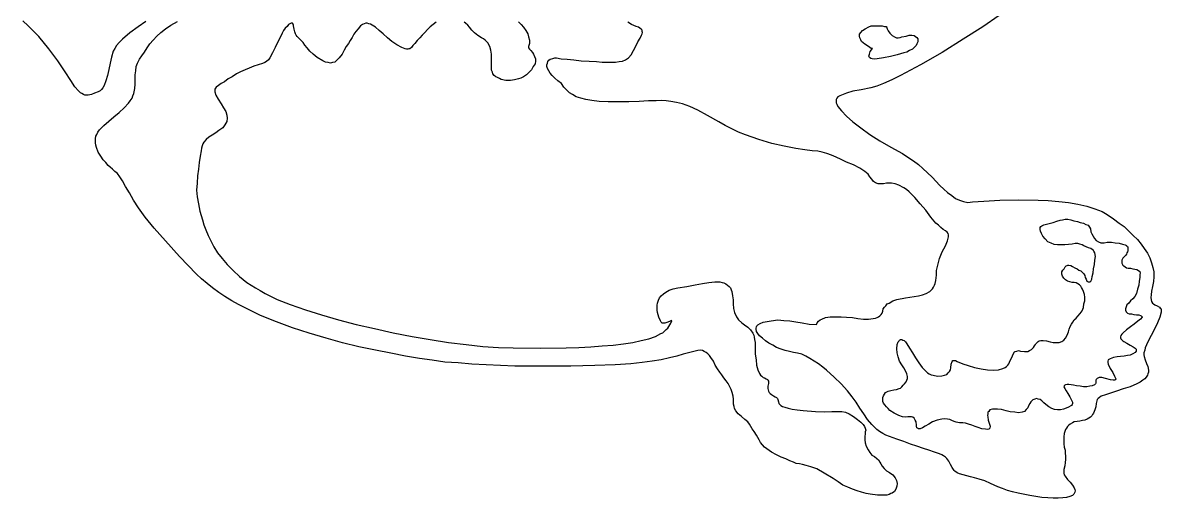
# Model space of a CAD drawing. Extents: x 1231 to 2855, y 3260 to 5268.
# Drawn here: x 1898.36 to 1917.17, y 3507.55 to 3515.41 of the extents above; entities that cross this region are included whole.
import ezdxf

# ---------------------------------------------------------------- set-up
doc = ezdxf.new("R2010")
doc.units = 0
doc.header["$LTSCALE"] = 20
doc.header["$MEASUREMENT"] = 0
doc.layers.add('ACO', color=2, linetype='CONTINUOUS')

msp = doc.modelspace()

# ---------------------------------------------------------------- linework, layer by layer
at = {"layer": 'ACO'}
for points in [[(1900.394, 3515.433), (1900.265, 3515.343), (1900.129, 3515.244), (1900.009, 3515.138), (1899.956, 3515.086), (1899.91, 3515.033), (1899.88, 3514.987), (1899.857, 3514.942), (1899.827, 3514.844), (1899.804, 3514.745), (1899.782, 3514.64), (1899.759, 3514.541), (1899.736, 3514.451), (1899.706, 3514.375), (1899.684, 3514.337), (1899.661, 3514.307), (1899.638, 3514.284), (1899.608, 3514.269), (1899.547, 3514.247), (1899.495, 3514.224), (1899.442, 3514.216), (1899.389, 3514.216), (1899.366, 3514.224), (1899.336, 3514.239), (1899.313, 3514.254), (1899.283, 3514.284), (1899.222, 3514.352), (1899.154, 3514.458), (1899.064, 3514.602), (1898.943, 3514.783), (1898.792, 3514.98), (1898.625, 3515.184), (1898.535, 3515.275), (1898.452, 3515.358), (1898.361, 3515.441)], [(1905.193, 3515.418), (1905.14, 3515.38), (1905.095, 3515.343), (1905.05, 3515.297), (1905.004, 3515.252), (1904.959, 3515.207), (1904.921, 3515.161), (1904.876, 3515.116), (1904.838, 3515.07), (1904.808, 3515.033), (1904.785, 3515.002), (1904.755, 3514.98), (1904.74, 3514.98), (1904.725, 3514.972), (1904.702, 3514.972), (1904.679, 3514.98), (1904.627, 3515.002), (1904.543, 3515.048), (1904.46, 3515.101), (1904.385, 3515.161), (1904.317, 3515.229), (1904.249, 3515.282), (1904.188, 3515.335), (1904.135, 3515.373), (1904.105, 3515.388), (1904.082, 3515.395), (1904.052, 3515.403), (1904.029, 3515.403), (1903.977, 3515.38), (1903.939, 3515.358), (1903.901, 3515.312), (1903.863, 3515.267), (1903.833, 3515.222), (1903.803, 3515.169), (1903.772, 3515.116), (1903.742, 3515.07), (1903.704, 3515.018), (1903.674, 3514.957), (1903.636, 3514.889), (1903.591, 3514.829), (1903.568, 3514.806), (1903.538, 3514.783), (1903.515, 3514.761), (1903.478, 3514.753), (1903.447, 3514.745), (1903.41, 3514.753), (1903.364, 3514.761), (1903.319, 3514.783), (1903.228, 3514.836), (1903.16, 3514.889), (1903.107, 3514.942), (1903.062, 3514.995), (1903.024, 3515.04), (1902.994, 3515.086), (1902.956, 3515.123), (1902.918, 3515.161), (1902.896, 3515.184), (1902.881, 3515.207), (1902.865, 3515.229), (1902.858, 3515.259), (1902.843, 3515.305), (1902.835, 3515.358), (1902.835, 3515.373), (1902.828, 3515.388), (1902.82, 3515.403), (1902.805, 3515.403), (1902.797, 3515.403), (1902.775, 3515.395), (1902.752, 3515.38), (1902.729, 3515.35), (1902.699, 3515.32), (1902.669, 3515.282), (1902.646, 3515.237), (1902.624, 3515.191), (1902.578, 3515.093), (1902.533, 3515.002), (1902.488, 3514.912), (1902.442, 3514.829), (1902.42, 3514.798), (1902.389, 3514.768), (1902.359, 3514.753), (1902.321, 3514.738), (1902.253, 3514.715), (1902.178, 3514.693), (1902.102, 3514.662), (1902.034, 3514.632), (1901.959, 3514.602), (1901.89, 3514.564), (1901.822, 3514.519), (1901.754, 3514.481), (1901.694, 3514.436), (1901.641, 3514.405), (1901.596, 3514.375), (1901.558, 3514.345), (1901.543, 3514.33), (1901.535, 3514.315), (1901.535, 3514.292), (1901.535, 3514.269), (1901.55, 3514.216), (1901.588, 3514.148), (1901.641, 3514.073), (1901.679, 3514.005), (1901.717, 3513.944), (1901.732, 3513.884), (1901.739, 3513.831), (1901.732, 3513.778), (1901.702, 3513.725), (1901.664, 3513.672), (1901.603, 3513.627), (1901.55, 3513.589), (1901.49, 3513.551), (1901.437, 3513.521), (1901.392, 3513.483), (1901.354, 3513.438), (1901.339, 3513.408), (1901.324, 3513.377), (1901.316, 3513.34), (1901.309, 3513.294), (1901.293, 3513.204), (1901.278, 3513.098), (1901.263, 3512.992), (1901.248, 3512.879), (1901.24, 3512.758), (1901.233, 3512.644), (1901.24, 3512.531), (1901.263, 3512.418), (1901.286, 3512.297), (1901.331, 3512.153), (1901.354, 3512.07), (1901.384, 3511.987), (1901.422, 3511.896), (1901.467, 3511.805), (1901.52, 3511.707), (1901.581, 3511.609), (1901.656, 3511.511), (1901.739, 3511.412), (1901.838, 3511.314), (1901.943, 3511.216), (1902.064, 3511.118), (1902.208, 3511.027), (1902.284, 3510.982), (1902.367, 3510.936), (1902.465, 3510.883), (1902.563, 3510.838), (1902.782, 3510.755), (1903.032, 3510.664), (1903.296, 3510.581), (1903.576, 3510.498), (1903.871, 3510.422), (1904.173, 3510.354), (1904.483, 3510.286), (1904.793, 3510.226), (1905.095, 3510.173), (1905.397, 3510.127), (1905.685, 3510.09), (1905.964, 3510.059), (1906.221, 3510.044), (1906.463, 3510.037), (1906.909, 3510.029), (1907.34, 3510.037), (1907.552, 3510.044), (1907.748, 3510.052), (1907.937, 3510.067), (1908.118, 3510.082), (1908.285, 3510.105), (1908.443, 3510.127), (1908.579, 3510.158), (1908.708, 3510.188), (1908.814, 3510.226), (1908.904, 3510.271), (1908.935, 3510.286), (1908.972, 3510.316), (1908.995, 3510.339), (1909.018, 3510.362), (1909.071, 3510.445), (1909.086, 3510.483), (1909.078, 3510.49), (1909.056, 3510.475), (1909.018, 3510.46), (1908.972, 3510.445), (1908.95, 3510.445), (1908.927, 3510.445), (1908.912, 3510.46), (1908.897, 3510.483), (1908.874, 3510.543), (1908.852, 3510.619), (1908.844, 3510.657), (1908.844, 3510.694), (1908.844, 3510.74), (1908.852, 3510.777), (1908.867, 3510.823), (1908.882, 3510.861), (1908.912, 3510.898), (1908.95, 3510.929), (1908.988, 3510.959), (1909.04, 3510.989), (1909.109, 3511.012), (1909.184, 3511.027), (1909.335, 3511.05), (1909.471, 3511.08), (1909.592, 3511.102), (1909.698, 3511.118), (1909.796, 3511.125), (1909.879, 3511.125), (1909.917, 3511.118), (1909.947, 3511.11), (1909.978, 3511.095), (1910.008, 3511.072), (1910.031, 3511.05), (1910.053, 3511.027), (1910.068, 3510.997), (1910.076, 3510.966), (1910.091, 3510.898), (1910.099, 3510.83), (1910.099, 3510.762), (1910.106, 3510.687), (1910.121, 3510.619), (1910.152, 3510.551), (1910.189, 3510.498), (1910.242, 3510.452), (1910.288, 3510.415), (1910.34, 3510.377), (1910.386, 3510.332), (1910.424, 3510.279), (1910.439, 3510.248), (1910.446, 3510.211), (1910.454, 3510.173), (1910.461, 3510.127), (1910.461, 3510.029), (1910.461, 3509.931), (1910.477, 3509.84), (1910.484, 3509.75), (1910.507, 3509.674), (1910.537, 3509.613), (1910.552, 3509.583), (1910.575, 3509.568), (1910.597, 3509.545), (1910.62, 3509.538), (1910.643, 3509.523), (1910.665, 3509.515), (1910.673, 3509.5), (1910.681, 3509.485), (1910.681, 3509.447), (1910.673, 3509.402), (1910.673, 3509.364), (1910.681, 3509.319), (1910.696, 3509.296), (1910.711, 3509.281), (1910.734, 3509.266), (1910.764, 3509.243), (1910.794, 3509.228), (1910.817, 3509.213), (1910.832, 3509.198), (1910.839, 3509.183), (1910.847, 3509.145), (1910.854, 3509.115), (1910.87, 3509.1), (1910.885, 3509.084), (1910.915, 3509.069), (1910.953, 3509.054), (1911.006, 3509.039), (1911.074, 3509.024), (1911.157, 3509.009), (1911.255, 3509.001), (1911.459, 3508.986), (1911.61, 3508.979), (1911.731, 3508.986), (1911.822, 3508.986), (1911.897, 3508.986), (1911.958, 3508.971), (1912.018, 3508.948), (1912.086, 3508.903), (1912.154, 3508.85), (1912.207, 3508.805), (1912.245, 3508.767), (1912.268, 3508.737), (1912.283, 3508.707), (1912.29, 3508.676), (1912.283, 3508.646), (1912.283, 3508.616), (1912.275, 3508.57), (1912.275, 3508.518), (1912.283, 3508.465), (1912.298, 3508.412), (1912.328, 3508.351), (1912.359, 3508.306), (1912.389, 3508.261), (1912.434, 3508.238), (1912.472, 3508.208), (1912.502, 3508.185), (1912.525, 3508.147), (1912.54, 3508.117), (1912.563, 3508.079), (1912.593, 3508.041), (1912.631, 3508.004), (1912.684, 3507.973), (1912.736, 3507.936), (1912.774, 3507.89), (1912.797, 3507.845), (1912.812, 3507.792), (1912.804, 3507.747), (1912.789, 3507.701), (1912.767, 3507.664), (1912.729, 3507.633), (1912.706, 3507.626), (1912.676, 3507.611), (1912.638, 3507.603), (1912.593, 3507.603), (1912.487, 3507.603), (1912.366, 3507.618), (1912.298, 3507.626), (1912.222, 3507.648), (1912.147, 3507.671), (1912.071, 3507.701), (1911.996, 3507.732), (1911.913, 3507.769), (1911.837, 3507.822), (1911.754, 3507.875), (1911.603, 3507.966), (1911.482, 3508.034), (1911.384, 3508.072), (1911.308, 3508.094), (1911.247, 3508.109), (1911.195, 3508.117), (1911.142, 3508.125), (1911.096, 3508.147), (1911.036, 3508.17), (1910.968, 3508.2), (1910.892, 3508.23), (1910.817, 3508.268), (1910.734, 3508.314), (1910.658, 3508.366), (1910.62, 3508.397), (1910.582, 3508.434), (1910.552, 3508.472), (1910.529, 3508.518), (1910.484, 3508.593), (1910.446, 3508.654), (1910.416, 3508.699), (1910.393, 3508.737), (1910.371, 3508.775), (1910.34, 3508.812), (1910.295, 3508.85), (1910.235, 3508.903), (1910.182, 3508.948), (1910.144, 3508.994), (1910.121, 3509.032), (1910.114, 3509.069), (1910.106, 3509.107), (1910.106, 3509.145), (1910.106, 3509.19), (1910.099, 3509.236), (1910.084, 3509.296), (1910.068, 3509.349), (1910.046, 3509.394), (1910.015, 3509.447), (1909.985, 3509.493), (1909.947, 3509.538), (1909.91, 3509.591), (1909.879, 3509.636), (1909.842, 3509.689), (1909.804, 3509.75), (1909.774, 3509.818), (1909.728, 3509.878), (1909.706, 3509.908), (1909.683, 3509.938), (1909.653, 3509.961), (1909.622, 3509.976), (1909.592, 3509.991), (1909.554, 3509.999), (1909.517, 3509.991), (1909.471, 3509.984), (1909.381, 3509.961), (1909.275, 3509.931), (1909.169, 3509.901), (1909.048, 3509.87), (1908.912, 3509.84), (1908.761, 3509.818), (1908.595, 3509.795), (1908.406, 3509.772), (1908.149, 3509.757), (1907.816, 3509.742), (1907.415, 3509.734), (1906.97, 3509.734), (1906.493, 3509.734), (1906.017, 3509.757), (1905.783, 3509.765), (1905.556, 3509.787), (1905.337, 3509.802), (1905.125, 3509.833), (1904.914, 3509.863), (1904.687, 3509.901), (1904.445, 3509.946), (1904.188, 3509.999), (1903.916, 3510.052), (1903.644, 3510.12), (1903.372, 3510.195), (1903.092, 3510.279), (1902.82, 3510.369), (1902.556, 3510.468), (1902.291, 3510.573), (1902.049, 3510.694), (1901.928, 3510.755), (1901.815, 3510.815), (1901.702, 3510.883), (1901.603, 3510.951), (1901.497, 3511.027), (1901.407, 3511.102), (1901.316, 3511.178), (1901.233, 3511.254), (1900.953, 3511.548), (1900.719, 3511.805), (1900.53, 3512.017), (1900.386, 3512.198), (1900.273, 3512.35), (1900.19, 3512.478), (1900.122, 3512.599), (1900.061, 3512.705), (1900.009, 3512.795), (1899.963, 3512.863), (1899.925, 3512.916), (1899.88, 3512.954), (1899.842, 3512.992), (1899.804, 3513.022), (1899.774, 3513.052), (1899.736, 3513.098), (1899.691, 3513.143), (1899.653, 3513.204), (1899.608, 3513.272), (1899.578, 3513.347), (1899.57, 3513.385), (1899.563, 3513.423), (1899.563, 3513.461), (1899.563, 3513.498), (1899.57, 3513.536), (1899.585, 3513.566), (1899.6, 3513.604), (1899.631, 3513.642), (1899.699, 3513.71), (1899.782, 3513.786), (1899.865, 3513.854), (1899.956, 3513.929), (1900.039, 3514.005), (1900.107, 3514.08), (1900.137, 3514.118), (1900.167, 3514.163), (1900.182, 3514.201), (1900.197, 3514.239), (1900.213, 3514.322), (1900.22, 3514.398), (1900.22, 3514.473), (1900.22, 3514.549), (1900.228, 3514.617), (1900.235, 3514.685), (1900.258, 3514.745), (1900.288, 3514.806), (1900.326, 3514.866), (1900.371, 3514.927), (1900.417, 3514.995), (1900.462, 3515.063), (1900.515, 3515.123), (1900.575, 3515.191), (1900.643, 3515.252), (1900.719, 3515.312), (1900.81, 3515.373), (1900.915, 3515.433)], [(1914.497, 3515.532), (1914.225, 3515.343), (1913.9, 3515.138), (1913.553, 3514.919), (1913.197, 3514.715), (1912.865, 3514.541), (1912.721, 3514.466), (1912.585, 3514.405), (1912.472, 3514.36), (1912.374, 3514.337), (1912.215, 3514.3), (1912.079, 3514.277), (1911.973, 3514.247), (1911.89, 3514.216), (1911.86, 3514.201), (1911.829, 3514.186), (1911.814, 3514.163), (1911.799, 3514.141), (1911.799, 3514.118), (1911.799, 3514.088), (1911.814, 3514.065), (1911.829, 3514.027), (1911.89, 3513.952), (1911.973, 3513.869), (1912.079, 3513.77), (1912.207, 3513.672), (1912.359, 3513.566), (1912.525, 3513.461), (1912.706, 3513.355), (1912.895, 3513.249), (1912.986, 3513.188), (1913.077, 3513.128), (1913.16, 3513.068), (1913.235, 3513), (1913.386, 3512.856), (1913.515, 3512.72), (1913.583, 3512.659), (1913.643, 3512.607), (1913.711, 3512.554), (1913.772, 3512.508), (1913.84, 3512.478), (1913.908, 3512.455), (1913.976, 3512.44), (1914.052, 3512.448), (1914.24, 3512.463), (1914.505, 3512.478), (1914.807, 3512.486), (1915.14, 3512.478), (1915.306, 3512.47), (1915.48, 3512.455), (1915.639, 3512.44), (1915.797, 3512.41), (1915.941, 3512.38), (1916.077, 3512.334), (1916.138, 3512.312), (1916.198, 3512.289), (1916.251, 3512.259), (1916.296, 3512.229), (1916.387, 3512.168), (1916.478, 3512.1), (1916.561, 3512.04), (1916.636, 3511.964), (1916.712, 3511.896), (1916.78, 3511.828), (1916.84, 3511.752), (1916.893, 3511.677), (1916.946, 3511.601), (1916.984, 3511.526), (1917.014, 3511.443), (1917.037, 3511.367), (1917.052, 3511.291), (1917.052, 3511.208), (1917.045, 3511.133), (1917.029, 3511.05), (1917.014, 3510.974), (1917.007, 3510.913), (1916.999, 3510.868), (1917.007, 3510.83), (1917.014, 3510.8), (1917.029, 3510.777), (1917.045, 3510.762), (1917.067, 3510.747), (1917.105, 3510.732), (1917.143, 3510.709), (1917.158, 3510.694), (1917.173, 3510.679), (1917.173, 3510.657), (1917.173, 3510.626), (1917.15, 3510.543), (1917.113, 3510.452), (1917.06, 3510.347), (1917.007, 3510.241), (1916.954, 3510.135), (1916.908, 3510.037), (1916.901, 3509.999), (1916.886, 3509.954), (1916.886, 3509.923), (1916.893, 3509.893), (1916.908, 3509.84), (1916.931, 3509.78), (1916.954, 3509.727), (1916.961, 3509.666), (1916.961, 3509.636), (1916.954, 3509.606), (1916.946, 3509.583), (1916.924, 3509.553), (1916.901, 3509.523), (1916.871, 3509.5), (1916.825, 3509.47), (1916.772, 3509.44), (1916.659, 3509.394), (1916.546, 3509.357), (1916.432, 3509.319), (1916.334, 3509.288), (1916.251, 3509.258), (1916.183, 3509.236), (1916.153, 3509.213), (1916.13, 3509.198), (1916.115, 3509.183), (1916.107, 3509.16), (1916.1, 3509.115), (1916.092, 3509.062), (1916.077, 3509.009), (1916.054, 3508.956), (1916.039, 3508.933), (1916.024, 3508.911), (1916.002, 3508.888), (1915.979, 3508.873), (1915.949, 3508.858), (1915.911, 3508.843), (1915.873, 3508.835), (1915.828, 3508.827), (1915.782, 3508.82), (1915.737, 3508.812), (1915.707, 3508.797), (1915.669, 3508.775), (1915.646, 3508.759), (1915.624, 3508.737), (1915.608, 3508.707), (1915.593, 3508.684), (1915.571, 3508.623), (1915.563, 3508.563), (1915.563, 3508.502), (1915.563, 3508.45), (1915.571, 3508.397), (1915.586, 3508.344), (1915.586, 3508.298), (1915.593, 3508.245), (1915.593, 3508.193), (1915.586, 3508.14), (1915.578, 3508.087), (1915.563, 3508.026), (1915.563, 3507.996), (1915.563, 3507.966), (1915.571, 3507.936), (1915.586, 3507.913), (1915.624, 3507.86), (1915.669, 3507.815), (1915.707, 3507.769), (1915.737, 3507.724), (1915.745, 3507.694), (1915.752, 3507.671), (1915.745, 3507.648), (1915.729, 3507.618), (1915.707, 3507.595), (1915.661, 3507.58), (1915.608, 3507.565), (1915.548, 3507.558), (1915.472, 3507.55), (1915.389, 3507.55), (1915.299, 3507.558), (1915.2, 3507.565), (1915.004, 3507.595), (1914.807, 3507.633), (1914.717, 3507.656), (1914.633, 3507.679), (1914.55, 3507.709), (1914.475, 3507.739), (1914.354, 3507.792), (1914.256, 3507.837), (1914.165, 3507.868), (1914.089, 3507.89), (1914.021, 3507.905), (1913.961, 3507.92), (1913.9, 3507.936), (1913.84, 3507.951), (1913.81, 3507.966), (1913.787, 3507.981), (1913.764, 3507.996), (1913.749, 3508.011), (1913.719, 3508.057), (1913.689, 3508.109), (1913.666, 3508.162), (1913.628, 3508.208), (1913.606, 3508.23), (1913.575, 3508.253), (1913.545, 3508.268), (1913.507, 3508.283), (1913.424, 3508.314), (1913.333, 3508.344), (1913.243, 3508.374), (1913.137, 3508.412), (1913.031, 3508.442), (1912.918, 3508.487), (1912.804, 3508.525), (1912.684, 3508.57), (1912.623, 3508.593), (1912.57, 3508.623), (1912.517, 3508.654), (1912.472, 3508.684), (1912.389, 3508.767), (1912.321, 3508.85), (1912.26, 3508.948), (1912.192, 3509.039), (1912.132, 3509.137), (1912.064, 3509.228), (1911.988, 3509.326), (1911.882, 3509.44), (1911.769, 3509.553), (1911.64, 3509.666), (1911.58, 3509.719), (1911.512, 3509.772), (1911.436, 3509.818), (1911.368, 3509.863), (1911.3, 3509.901), (1911.232, 3509.931), (1911.164, 3509.946), (1911.096, 3509.961), (1911.028, 3509.976), (1910.96, 3509.991), (1910.892, 3510.014), (1910.817, 3510.044), (1910.756, 3510.082), (1910.688, 3510.112), (1910.635, 3510.15), (1910.582, 3510.195), (1910.537, 3510.233), (1910.507, 3510.271), (1910.484, 3510.309), (1910.477, 3510.347), (1910.477, 3510.362), (1910.484, 3510.384), (1910.492, 3510.4), (1910.507, 3510.415), (1910.545, 3510.437), (1910.597, 3510.46), (1910.726, 3510.483), (1910.839, 3510.498), (1910.938, 3510.49), (1911.036, 3510.483), (1911.134, 3510.468), (1911.24, 3510.452), (1911.353, 3510.43), (1911.474, 3510.422), (1911.489, 3510.452), (1911.512, 3510.475), (1911.535, 3510.498), (1911.565, 3510.513), (1911.625, 3510.536), (1911.701, 3510.551), (1911.792, 3510.551), (1911.882, 3510.551), (1911.973, 3510.543), (1912.071, 3510.536), (1912.162, 3510.52), (1912.253, 3510.513), (1912.336, 3510.513), (1912.411, 3510.52), (1912.449, 3510.528), (1912.479, 3510.536), (1912.502, 3510.551), (1912.525, 3510.566), (1912.547, 3510.588), (1912.563, 3510.611), (1912.57, 3510.641), (1912.578, 3510.679), (1912.6, 3510.709), (1912.623, 3510.732), (1912.646, 3510.762), (1912.676, 3510.777), (1912.736, 3510.815), (1912.804, 3510.838), (1912.948, 3510.861), (1913.092, 3510.883), (1913.16, 3510.898), (1913.228, 3510.913), (1913.288, 3510.936), (1913.349, 3510.966), (1913.371, 3510.989), (1913.394, 3511.012), (1913.409, 3511.042), (1913.424, 3511.072), (1913.439, 3511.102), (1913.447, 3511.148), (1913.454, 3511.193), (1913.462, 3511.238), (1913.462, 3511.314), (1913.477, 3511.382), (1913.492, 3511.45), (1913.507, 3511.511), (1913.553, 3511.624), (1913.606, 3511.722), (1913.643, 3511.805), (1913.658, 3511.873), (1913.658, 3511.904), (1913.651, 3511.926), (1913.636, 3511.949), (1913.606, 3511.972), (1913.568, 3511.994), (1913.53, 3512.025), (1913.492, 3512.062), (1913.447, 3512.1), (1913.364, 3512.198), (1913.281, 3512.312), (1913.19, 3512.418), (1913.099, 3512.523), (1913.054, 3512.569), (1913.008, 3512.614), (1912.963, 3512.652), (1912.918, 3512.682), (1912.835, 3512.727), (1912.774, 3512.75), (1912.714, 3512.758), (1912.668, 3512.758), (1912.631, 3512.758), (1912.585, 3512.75), (1912.54, 3512.75), (1912.495, 3512.75), (1912.449, 3512.765), (1912.419, 3512.788), (1912.389, 3512.826), (1912.359, 3512.863), (1912.328, 3512.909), (1912.275, 3512.954), (1912.192, 3513.007), (1912.086, 3513.06), (1911.973, 3513.105), (1911.882, 3513.151), (1911.799, 3513.188), (1911.724, 3513.219), (1911.648, 3513.249), (1911.572, 3513.272), (1911.497, 3513.287), (1911.406, 3513.294), (1911.285, 3513.309), (1911.134, 3513.332), (1910.945, 3513.37), (1910.741, 3513.415), (1910.522, 3513.483), (1910.303, 3513.559), (1910.189, 3513.604), (1910.076, 3513.657), (1909.97, 3513.71), (1909.864, 3513.77), (1909.675, 3513.876), (1909.517, 3513.967), (1909.381, 3514.027), (1909.26, 3514.073), (1909.161, 3514.095), (1909.071, 3514.111), (1908.995, 3514.118), (1908.92, 3514.126), (1908.829, 3514.118), (1908.7, 3514.118), (1908.549, 3514.111), (1908.375, 3514.103), (1908.202, 3514.103), (1908.035, 3514.103), (1907.884, 3514.111), (1907.763, 3514.126), (1907.665, 3514.141), (1907.582, 3514.163), (1907.506, 3514.186), (1907.446, 3514.224), (1907.393, 3514.254), (1907.347, 3514.3), (1907.302, 3514.345), (1907.264, 3514.405), (1907.204, 3514.451), (1907.151, 3514.496), (1907.106, 3514.541), (1907.075, 3514.579), (1907.053, 3514.617), (1907.03, 3514.655), (1907.022, 3514.685), (1907.022, 3514.715), (1907.03, 3514.745), (1907.038, 3514.768), (1907.053, 3514.791), (1907.075, 3514.806), (1907.098, 3514.813), (1907.121, 3514.821), (1907.151, 3514.829), (1907.181, 3514.829), (1907.257, 3514.813), (1907.355, 3514.806), (1907.468, 3514.798), (1907.589, 3514.783), (1907.718, 3514.776), (1907.839, 3514.768), (1907.937, 3514.761), (1908.02, 3514.761), (1908.088, 3514.761), (1908.156, 3514.761), (1908.217, 3514.768), (1908.27, 3514.776), (1908.322, 3514.798), (1908.368, 3514.829), (1908.413, 3514.882), (1908.451, 3514.95), (1908.489, 3515.025), (1908.527, 3515.093), (1908.564, 3515.154), (1908.587, 3515.207), (1908.595, 3515.229), (1908.602, 3515.252), (1908.595, 3515.267), (1908.595, 3515.29), (1908.579, 3515.305), (1908.557, 3515.32), (1908.534, 3515.335), (1908.496, 3515.35), (1908.421, 3515.38), (1908.36, 3515.418)], [(1906.554, 3515.426), (1906.599, 3515.38), (1906.637, 3515.335), (1906.675, 3515.282), (1906.705, 3515.229), (1906.72, 3515.176), (1906.735, 3515.123), (1906.735, 3515.07), (1906.72, 3515.018), (1906.72, 3514.995), (1906.735, 3514.972), (1906.758, 3514.95), (1906.781, 3514.919), (1906.803, 3514.889), (1906.818, 3514.851), (1906.834, 3514.813), (1906.834, 3514.776), (1906.826, 3514.73), (1906.796, 3514.685), (1906.765, 3514.632), (1906.728, 3514.594), (1906.682, 3514.549), (1906.637, 3514.519), (1906.592, 3514.496), (1906.554, 3514.481), (1906.486, 3514.466), (1906.418, 3514.458), (1906.342, 3514.458), (1906.267, 3514.473), (1906.236, 3514.488), (1906.206, 3514.504), (1906.176, 3514.519), (1906.153, 3514.541), (1906.131, 3514.564), (1906.123, 3514.594), (1906.108, 3514.625), (1906.108, 3514.662), (1906.108, 3514.745), (1906.108, 3514.821), (1906.108, 3514.889), (1906.093, 3514.957), (1906.078, 3515.018), (1906.047, 3515.078), (1906.025, 3515.101), (1906.002, 3515.123), (1905.972, 3515.146), (1905.942, 3515.161), (1905.881, 3515.199), (1905.828, 3515.244), (1905.783, 3515.29), (1905.745, 3515.335), (1905.715, 3515.373), (1905.677, 3515.403), (1905.654, 3515.418)], [(1912.343, 3515.343), (1912.381, 3515.358), (1912.427, 3515.358), (1912.472, 3515.358), (1912.517, 3515.358), (1912.563, 3515.358), (1912.6, 3515.35), (1912.623, 3515.35), (1912.631, 3515.35), (1912.631, 3515.343), (1912.646, 3515.312), (1912.661, 3515.275), (1912.691, 3515.237), (1912.729, 3515.199), (1912.767, 3515.176), (1912.797, 3515.161), (1912.827, 3515.161), (1912.857, 3515.169), (1912.888, 3515.176), (1912.956, 3515.191), (1913.008, 3515.207), (1913.054, 3515.207), (1913.092, 3515.199), (1913.114, 3515.184), (1913.137, 3515.169), (1913.152, 3515.146), (1913.152, 3515.116), (1913.152, 3515.093), (1913.137, 3515.063), (1913.122, 3515.033), (1913.092, 3515.002), (1913.061, 3514.972), (1913.016, 3514.95), (1912.971, 3514.927), (1912.918, 3514.912), (1912.812, 3514.882), (1912.699, 3514.851), (1912.585, 3514.829), (1912.479, 3514.813), (1912.434, 3514.806), (1912.396, 3514.813), (1912.374, 3514.821), (1912.351, 3514.836), (1912.343, 3514.859), (1912.351, 3514.889), (1912.366, 3514.934), (1912.404, 3514.987), (1912.381, 3514.987), (1912.336, 3515.018), (1912.275, 3515.055), (1912.222, 3515.101), (1912.207, 3515.131), (1912.192, 3515.161), (1912.185, 3515.191), (1912.185, 3515.222), (1912.207, 3515.252), (1912.238, 3515.282), (1912.283, 3515.312), (1912.343, 3515.343), (1912.343, 3515.343)], [(1915.231, 3512.07), (1915.321, 3512.093), (1915.389, 3512.108), (1915.45, 3512.13), (1915.503, 3512.145), (1915.54, 3512.153), (1915.586, 3512.161), (1915.631, 3512.161), (1915.677, 3512.153), (1915.729, 3512.138), (1915.79, 3512.123), (1915.835, 3512.108), (1915.888, 3512.1), (1915.926, 3512.077), (1915.964, 3512.062), (1915.986, 3512.032), (1916.002, 3512.002), (1916.009, 3511.957), (1916.024, 3511.919), (1916.047, 3511.881), (1916.07, 3511.843), (1916.1, 3511.813), (1916.138, 3511.79), (1916.175, 3511.775), (1916.228, 3511.775), (1916.281, 3511.783), (1916.349, 3511.783), (1916.41, 3511.775), (1916.478, 3511.768), (1916.531, 3511.752), (1916.576, 3511.737), (1916.599, 3511.73), (1916.606, 3511.715), (1916.621, 3511.707), (1916.621, 3511.692), (1916.621, 3511.677), (1916.621, 3511.654), (1916.621, 3511.639), (1916.614, 3511.624), (1916.606, 3511.609), (1916.599, 3511.586), (1916.583, 3511.563), (1916.561, 3511.541), (1916.538, 3511.518), (1916.523, 3511.488), (1916.523, 3511.458), (1916.523, 3511.435), (1916.538, 3511.405), (1916.553, 3511.39), (1916.576, 3511.375), (1916.599, 3511.359), (1916.629, 3511.352), (1916.667, 3511.352), (1916.704, 3511.344), (1916.735, 3511.337), (1916.772, 3511.329), (1916.795, 3511.314), (1916.818, 3511.299), (1916.825, 3511.276), (1916.818, 3511.246), (1916.818, 3511.201), (1916.81, 3511.14), (1916.803, 3511.072), (1916.78, 3511.004), (1916.765, 3510.936), (1916.735, 3510.883), (1916.704, 3510.845), (1916.667, 3510.815), (1916.636, 3510.777), (1916.606, 3510.747), (1916.591, 3510.717), (1916.583, 3510.679), (1916.583, 3510.657), (1916.591, 3510.634), (1916.614, 3510.611), (1916.644, 3510.596), (1916.682, 3510.596), (1916.72, 3510.588), (1916.765, 3510.581), (1916.803, 3510.581), (1916.833, 3510.573), (1916.84, 3510.566), (1916.848, 3510.558), (1916.856, 3510.551), (1916.856, 3510.543), (1916.833, 3510.513), (1916.788, 3510.475), (1916.727, 3510.43), (1916.667, 3510.384), (1916.599, 3510.332), (1916.546, 3510.286), (1916.523, 3510.263), (1916.508, 3510.241), (1916.5, 3510.218), (1916.5, 3510.203), (1916.508, 3510.188), (1916.515, 3510.173), (1916.538, 3510.15), (1916.553, 3510.143), (1916.606, 3510.112), (1916.659, 3510.082), (1916.712, 3510.052), (1916.742, 3510.029), (1916.757, 3510.014), (1916.757, 3509.999), (1916.757, 3509.984), (1916.742, 3509.961), (1916.704, 3509.938), (1916.659, 3509.916), (1916.614, 3509.908), (1916.561, 3509.901), (1916.5, 3509.893), (1916.447, 3509.886), (1916.387, 3509.878), (1916.327, 3509.855), (1916.296, 3509.84), (1916.289, 3509.818), (1916.289, 3509.795), (1916.296, 3509.765), (1916.327, 3509.697), (1916.372, 3509.629), (1916.402, 3509.568), (1916.425, 3509.523), (1916.417, 3509.508), (1916.402, 3509.5), (1916.379, 3509.5), (1916.334, 3509.508), (1916.251, 3509.53), (1916.19, 3509.545), (1916.145, 3509.545), (1916.115, 3509.53), (1916.1, 3509.515), (1916.092, 3509.5), (1916.092, 3509.477), (1916.092, 3509.455), (1916.085, 3509.44), (1916.07, 3509.425), (1916.032, 3509.409), (1915.994, 3509.402), (1915.941, 3509.394), (1915.888, 3509.394), (1915.835, 3509.402), (1915.775, 3509.409), (1915.722, 3509.417), (1915.684, 3509.425), (1915.646, 3509.432), (1915.616, 3509.432), (1915.593, 3509.425), (1915.578, 3509.417), (1915.571, 3509.409), (1915.563, 3509.394), (1915.578, 3509.364), (1915.601, 3509.326), (1915.631, 3509.281), (1915.661, 3509.228), (1915.684, 3509.183), (1915.707, 3509.137), (1915.707, 3509.115), (1915.699, 3509.1), (1915.692, 3509.084), (1915.677, 3509.077), (1915.639, 3509.054), (1915.601, 3509.039), (1915.556, 3509.024), (1915.51, 3509.009), (1915.457, 3509.009), (1915.412, 3509.016), (1915.367, 3509.032), (1915.314, 3509.062), (1915.268, 3509.1), (1915.231, 3509.13), (1915.2, 3509.16), (1915.17, 3509.183), (1915.14, 3509.19), (1915.11, 3509.198), (1915.087, 3509.19), (1915.049, 3509.175), (1915.019, 3509.145), (1915.004, 3509.115), (1914.981, 3509.077), (1914.966, 3509.047), (1914.943, 3509.016), (1914.913, 3508.986), (1914.875, 3508.971), (1914.815, 3508.963), (1914.754, 3508.971), (1914.679, 3508.979), (1914.611, 3508.994), (1914.535, 3509.016), (1914.467, 3509.024), (1914.414, 3509.024), (1914.384, 3509.024), (1914.361, 3509.016), (1914.339, 3509.009), (1914.324, 3508.986), (1914.308, 3508.971), (1914.308, 3508.948), (1914.301, 3508.918), (1914.308, 3508.895), (1914.316, 3508.843), (1914.331, 3508.79), (1914.346, 3508.744), (1914.339, 3508.707), (1914.331, 3508.699), (1914.324, 3508.691), (1914.301, 3508.684), (1914.271, 3508.691), (1914.21, 3508.699), (1914.15, 3508.722), (1914.097, 3508.737), (1914.044, 3508.759), (1913.991, 3508.775), (1913.938, 3508.79), (1913.893, 3508.797), (1913.84, 3508.797), (1913.787, 3508.805), (1913.749, 3508.82), (1913.711, 3508.835), (1913.681, 3508.85), (1913.643, 3508.858), (1913.598, 3508.865), (1913.545, 3508.858), (1913.47, 3508.843), (1913.394, 3508.812), (1913.333, 3508.775), (1913.273, 3508.744), (1913.228, 3508.714), (1913.19, 3508.699), (1913.16, 3508.699), (1913.145, 3508.707), (1913.137, 3508.714), (1913.129, 3508.737), (1913.129, 3508.759), (1913.122, 3508.812), (1913.107, 3508.843), (1913.092, 3508.873), (1913.069, 3508.888), (1913.046, 3508.895), (1913.016, 3508.895), (1912.986, 3508.895), (1912.948, 3508.888), (1912.895, 3508.895), (1912.835, 3508.918), (1912.759, 3508.956), (1912.691, 3509.001), (1912.661, 3509.032), (1912.631, 3509.062), (1912.608, 3509.092), (1912.585, 3509.122), (1912.57, 3509.152), (1912.57, 3509.183), (1912.57, 3509.213), (1912.585, 3509.243), (1912.6, 3509.273), (1912.615, 3509.296), (1912.638, 3509.311), (1912.661, 3509.319), (1912.706, 3509.334), (1912.752, 3509.341), (1912.797, 3509.349), (1912.842, 3509.364), (1912.865, 3509.372), (1912.888, 3509.394), (1912.91, 3509.417), (1912.933, 3509.44), (1912.956, 3509.477), (1912.971, 3509.5), (1912.978, 3509.53), (1912.978, 3509.561), (1912.971, 3509.606), (1912.948, 3509.659), (1912.918, 3509.704), (1912.888, 3509.757), (1912.85, 3509.818), (1912.827, 3509.886), (1912.812, 3509.954), (1912.804, 3510.022), (1912.812, 3510.09), (1912.827, 3510.135), (1912.842, 3510.15), (1912.85, 3510.165), (1912.865, 3510.173), (1912.888, 3510.173), (1912.903, 3510.165), (1912.925, 3510.158), (1912.948, 3510.135), (1912.971, 3510.105), (1913.016, 3510.029), (1913.061, 3509.954), (1913.114, 3509.87), (1913.167, 3509.787), (1913.22, 3509.712), (1913.281, 3509.651), (1913.311, 3509.621), (1913.341, 3509.606), (1913.371, 3509.591), (1913.402, 3509.583), (1913.477, 3509.568), (1913.545, 3509.576), (1913.59, 3509.583), (1913.628, 3509.598), (1913.651, 3509.621), (1913.674, 3509.644), (1913.689, 3509.674), (1913.696, 3509.704), (1913.704, 3509.765), (1913.719, 3509.81), (1913.727, 3509.825), (1913.742, 3509.825), (1913.772, 3509.825), (1913.802, 3509.81), (1913.893, 3509.772), (1913.983, 3509.742), (1914.089, 3509.712), (1914.195, 3509.689), (1914.301, 3509.674), (1914.399, 3509.666), (1914.482, 3509.674), (1914.558, 3509.697), (1914.596, 3509.712), (1914.618, 3509.727), (1914.641, 3509.75), (1914.656, 3509.772), (1914.679, 3509.825), (1914.702, 3509.878), (1914.724, 3509.931), (1914.747, 3509.969), (1914.762, 3509.976), (1914.785, 3509.984), (1914.815, 3509.991), (1914.845, 3509.984), (1914.913, 3509.976), (1914.966, 3509.976), (1914.996, 3509.991), (1915.027, 3510.007), (1915.049, 3510.029), (1915.064, 3510.044), (1915.079, 3510.067), (1915.095, 3510.09), (1915.102, 3510.105), (1915.117, 3510.12), (1915.125, 3510.127), (1915.14, 3510.143), (1915.155, 3510.15), (1915.185, 3510.158), (1915.223, 3510.158), (1915.276, 3510.15), (1915.336, 3510.135), (1915.389, 3510.127), (1915.442, 3510.127), (1915.488, 3510.127), (1915.533, 3510.143), (1915.563, 3510.165), (1915.593, 3510.195), (1915.616, 3510.248), (1915.639, 3510.301), (1915.654, 3510.347), (1915.669, 3510.392), (1915.692, 3510.43), (1915.714, 3510.46), (1915.737, 3510.498), (1915.767, 3510.528), (1915.797, 3510.558), (1915.835, 3510.604), (1915.865, 3510.649), (1915.888, 3510.702), (1915.896, 3510.762), (1915.911, 3510.815), (1915.911, 3510.876), (1915.903, 3510.921), (1915.888, 3510.966), (1915.873, 3511.004), (1915.858, 3511.034), (1915.843, 3511.057), (1915.82, 3511.08), (1915.797, 3511.095), (1915.767, 3511.11), (1915.737, 3511.118), (1915.699, 3511.118), (1915.661, 3511.125), (1915.624, 3511.14), (1915.593, 3511.163), (1915.563, 3511.186), (1915.54, 3511.223), (1915.533, 3511.254), (1915.533, 3511.291), (1915.548, 3511.322), (1915.571, 3511.344), (1915.586, 3511.375), (1915.601, 3511.39), (1915.616, 3511.397), (1915.631, 3511.405), (1915.646, 3511.405), (1915.677, 3511.397), (1915.707, 3511.382), (1915.745, 3511.359), (1915.782, 3511.344), (1915.813, 3511.322), (1915.843, 3511.307), (1915.873, 3511.284), (1915.896, 3511.261), (1915.911, 3511.231), (1915.918, 3511.201), (1915.933, 3511.17), (1915.941, 3511.14), (1915.964, 3511.125), (1915.979, 3511.125), (1915.994, 3511.125), (1916.009, 3511.14), (1916.024, 3511.17), (1916.032, 3511.216), (1916.047, 3511.276), (1916.054, 3511.344), (1916.07, 3511.412), (1916.077, 3511.488), (1916.085, 3511.548), (1916.077, 3511.609), (1916.062, 3511.632), (1916.054, 3511.647), (1916.032, 3511.662), (1916.009, 3511.677), (1915.971, 3511.692), (1915.933, 3511.707), (1915.896, 3511.722), (1915.865, 3511.737), (1915.828, 3511.752), (1915.797, 3511.76), (1915.752, 3511.76), (1915.699, 3511.752), (1915.639, 3511.745), (1915.578, 3511.737), (1915.518, 3511.737), (1915.457, 3511.737), (1915.404, 3511.745), (1915.352, 3511.768), (1915.299, 3511.79), (1915.253, 3511.836), (1915.215, 3511.881), (1915.193, 3511.926), (1915.178, 3511.964), (1915.17, 3511.994), (1915.17, 3512.025), (1915.185, 3512.04), (1915.2, 3512.055), (1915.231, 3512.07), (1915.231, 3512.07)]]:
    msp.add_lwpolyline(points, dxfattribs=at)

doc.saveas('drawing.dxf')
